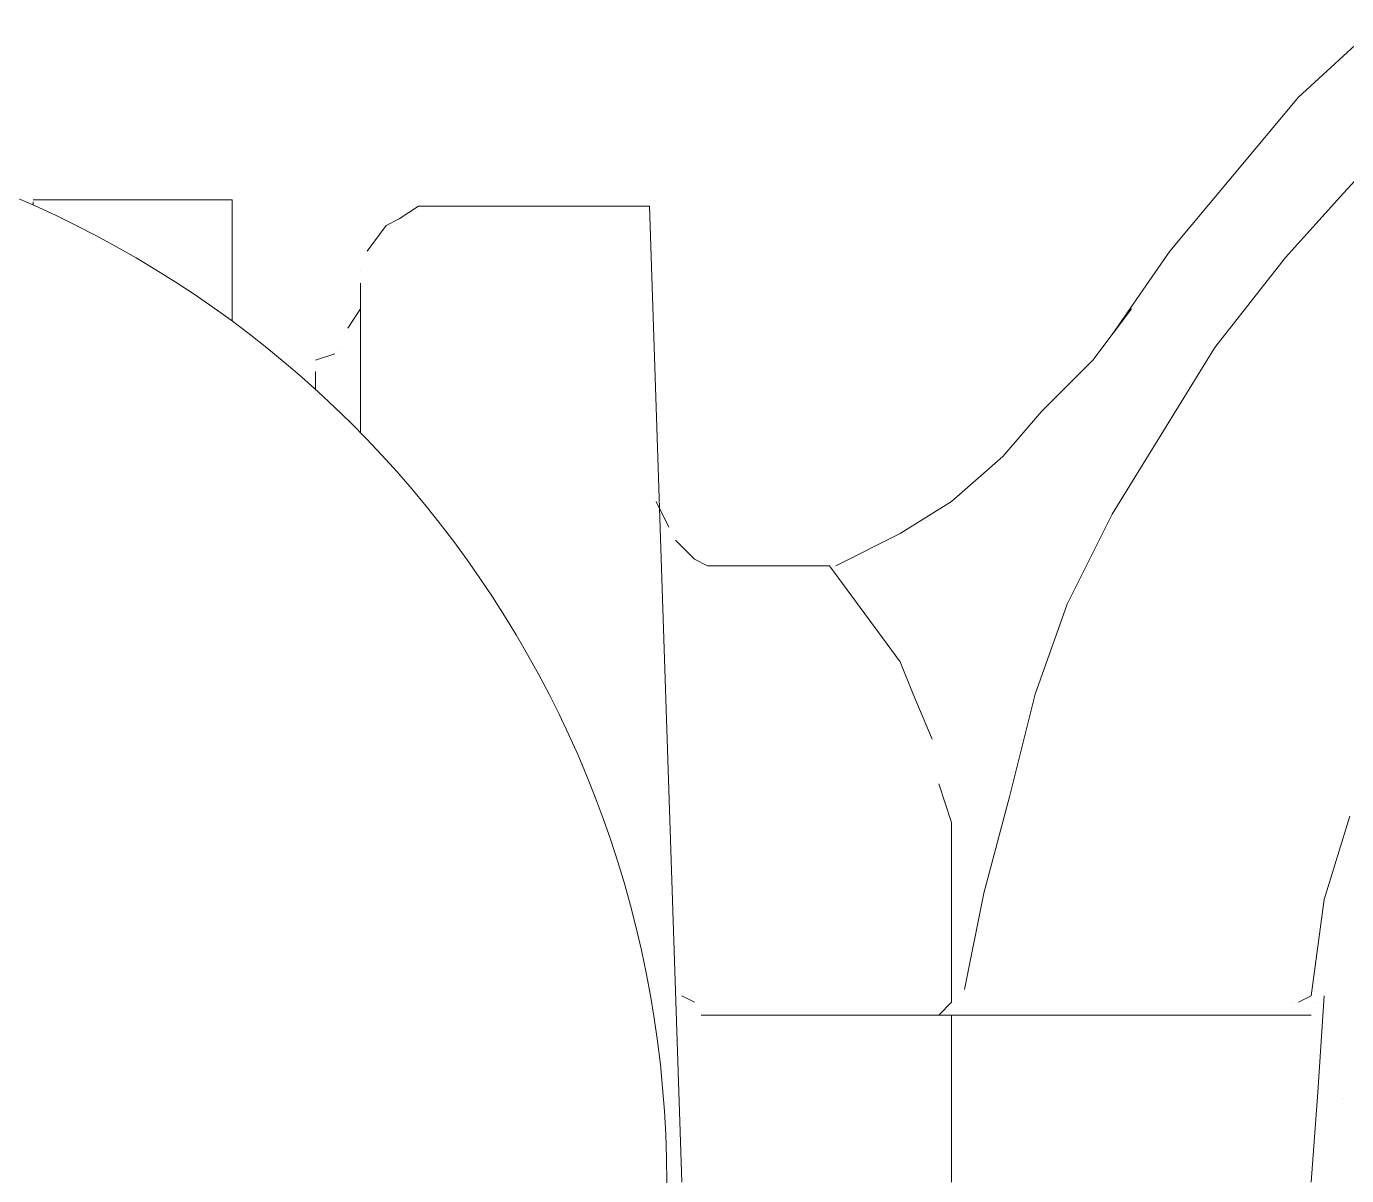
# Model space of a CAD drawing. Header units: millimetres. Extents: x 553474 to 556484, y 6145926 to 6146600.
# Drawn here: x 556202.2574 to 556202.3513, y 6146171.2146 to 6146171.2964 of the extents above; entities that cross this region are included whole.
import ezdxf

# ---------------------------------------------------------------- set-up
doc = ezdxf.new("R2010")
doc.units = ezdxf.units.MM
doc.layers.add('8', color=8, linetype='Continuous', lineweight=0)

msp = doc.modelspace()

# ---------------------------------------------------------------- linework, layer by layer
at = {"layer": '8'}
msp.add_arc((556202.2267512507, 6146171.214147413, 9.79600000000013), 0.0762, 203.307722027194, 156.6922773903731, dxfattribs=at)
for points in [[(556202.3479092508, 6146171.291414213, 9.79600000000013), (556202.3479092508, 6146171.291414213, 9.79600000000013), (556202.3533956488, 6146171.296443413, 9.79600000000013), (556202.3533956488, 6146171.296443413, 9.79600000000013)], [(556202.3433372504, 6146171.285927813, 9.79600000000013), (556202.3433372504, 6146171.285927813, 9.79600000000013), (556202.3479092508, 6146171.291414213, 9.79600000000013), (556202.3479092508, 6146171.291414213, 9.79600000000013)], [(556202.356138852, 6146171.290042613, 9.79600000000013), (556202.356138852, 6146171.290042613, 9.79600000000013), (556202.3511096505, 6146171.284556213, 9.79600000000013), (556202.3511096505, 6146171.284556213, 9.79600000000013)], [(556202.3387652491, 6146171.280441413, 9.79600000000013), (556202.3387652491, 6146171.280441413, 9.79600000000013), (556202.3433372504, 6146171.285927813, 9.79600000000013), (556202.3433372504, 6146171.285927813, 9.79600000000013)], [(556202.3511096505, 6146171.284556213, 9.79600000000013), (556202.3511096505, 6146171.284556213, 9.79600000000013), (556202.3469948503, 6146171.279984212, 9.79600000000013), (556202.3469948503, 6146171.279984212, 9.79600000000013)], [(556202.2720140503, 6146171.284099013, 9.79600000000013), (556202.2720140503, 6146171.284099013, 9.79600000000013), (556202.257840849, 6146171.284099013, 9.79600000000013), (556202.257840849, 6146171.284099013, 9.79600000000013)], [(556202.257840849, 6146171.283716636, 9.79600000000013), (556202.257840849, 6146171.283966323, 9.79600000000013), (556202.257840849, 6146171.284099013, 9.79600000000013), (556202.257840849, 6146171.284099013, 9.79600000000013)], [(556202.2720140503, 6146171.275447649, 9.79600000000013), (556202.2720140503, 6146171.280720158, 9.79600000000013), (556202.2720140503, 6146171.284099013, 9.79600000000013), (556202.2720140503, 6146171.284099013, 9.79600000000013)], [(556202.2852728502, 6146171.283641813, 9.79600000000013), (556202.2852728502, 6146171.283641813, 9.79600000000013), (556202.2839012505, 6146171.282727413, 9.79600000000013), (556202.2839012505, 6146171.282727413, 9.79600000000013)], [(556202.2866444509, 6146171.283641813, 9.79600000000013), (556202.2866444509, 6146171.283641813, 9.79600000000013), (556202.2852728502, 6146171.283641813, 9.79600000000013), (556202.2852728502, 6146171.283641813, 9.79600000000013)], [(556202.3017320507, 6146171.283641813, 9.79600000000013), (556202.3017320507, 6146171.283641813, 9.79600000000013), (556202.2866444509, 6146171.283641813, 9.79600000000013), (556202.2866444509, 6146171.283641813, 9.79600000000013)], [(556202.30401805, 6146171.214147413, 9.79600000000013), (556202.30401805, 6146171.214147413, 9.79600000000013), (556202.3017320507, 6146171.283641813, 9.79600000000013), (556202.3017320507, 6146171.283641813, 9.79600000000013)], [(556202.2839012505, 6146171.282727413, 9.79600000000013), (556202.2839012505, 6146171.282727413, 9.79600000000013), (556202.28298685, 6146171.282270213, 9.79600000000013), (556202.28298685, 6146171.282270213, 9.79600000000013)], [(556202.28298685, 6146171.282270213, 9.79600000000013), (556202.28298685, 6146171.282270213, 9.79600000000013), (556202.2816152503, 6146171.280441413, 9.79600000000013), (556202.2816152503, 6146171.280441413, 9.79600000000013)], [(556202.2816152503, 6146171.280441413, 9.79600000000013), (556202.2816152503, 6146171.280441413, 9.79600000000013), (556202.28115805, 6146171.279069813, 9.79600000000013), (556202.28115805, 6146171.279069813, 9.79600000000013)], [(556202.3387652491, 6146171.280441413, 9.79600000000013), (556202.3387652491, 6146171.280441413, 9.79600000000013), (556202.3346504509, 6146171.274497813, 9.79600000000013), (556202.3346504509, 6146171.274497813, 9.79600000000013)], [(556202.3469948503, 6146171.279984212, 9.79600000000013), (556202.3469948503, 6146171.279984212, 9.79600000000013), (556202.3419656507, 6146171.273583413, 9.79600000000013), (556202.3419656507, 6146171.273583413, 9.79600000000013)], [(556202.28115805, 6146171.279069813, 9.79600000000013), (556202.28115805, 6146171.279069813, 9.79600000000013), (556202.28115805, 6146171.278155413, 9.79600000000013), (556202.28115805, 6146171.278155413, 9.79600000000013)], [(556202.28115805, 6146171.278155413, 9.79600000000013), (556202.28115805, 6146171.278155413, 9.79600000000013), (556202.28115805, 6146171.273861745, 9.79600000000013), (556202.28115805, 6146171.267498516, 9.79600000000013)], [(556202.2720140503, 6146171.276115863, 9.79600000000013), (556202.2720140503, 6146171.276242469, 9.79600000000013), (556202.2720140503, 6146171.276326614, 9.79600000000013), (556202.2720140503, 6146171.276326614, 9.79600000000013)], [(556202.28115805, 6146171.276326614, 9.79600000000013), (556202.28115805, 6146171.276326614, 9.79600000000013), (556202.2802436505, 6146171.274955013, 9.79600000000013), (556202.2802436505, 6146171.274955013, 9.79600000000013)], [(556202.3360220506, 6146171.276326614, 9.79600000000013), (556202.3360220506, 6146171.276326614, 9.79600000000013), (556202.3332788502, 6146171.272669013, 9.79600000000013), (556202.3332788502, 6146171.272669013, 9.79600000000013)], [(556202.2802436505, 6146171.274955013, 9.79600000000013), (556202.2802436505, 6146171.274955013, 9.79600000000013), (556202.2797864503, 6146171.273583413, 9.79600000000013), (556202.2797864503, 6146171.273583413, 9.79600000000013)], [(556202.2793292501, 6146171.273126213, 9.79600000000013), (556202.2793292501, 6146171.273126213, 9.79600000000013), (556202.2779576504, 6146171.272669013, 9.79600000000013), (556202.2779576504, 6146171.272669013, 9.79600000000013)], [(556202.2797864503, 6146171.273583413, 9.79600000000013), (556202.2797864503, 6146171.273583413, 9.79600000000013), (556202.2793292501, 6146171.273126213, 9.79600000000013), (556202.2793292501, 6146171.273126213, 9.79600000000013)], [(556202.3419656507, 6146171.273583413, 9.79600000000013), (556202.3419656507, 6146171.273583413, 9.79600000000013), (556202.3383080508, 6146171.267639813, 9.79600000000013), (556202.3383080508, 6146171.267639813, 9.79600000000013)], [(556202.2779576504, 6146171.27057741, 9.79600000000013), (556202.2779576504, 6146171.271914722, 9.79600000000013), (556202.2779576504, 6146171.272669013, 9.79600000000013), (556202.2779576504, 6146171.272669013, 9.79600000000013)], [(556202.3332788502, 6146171.272669013, 9.79600000000013), (556202.3332788502, 6146171.272669013, 9.79600000000013), (556202.3296212503, 6146171.269011413, 9.79600000000013), (556202.3296212503, 6146171.269011413, 9.79600000000013)], [(556202.3296212503, 6146171.269011413, 9.79600000000013), (556202.3296212503, 6146171.269011413, 9.79600000000013), (556202.3268780517, 6146171.265811013, 9.79600000000013), (556202.3268780517, 6146171.265811013, 9.79600000000013)], [(556202.3383080508, 6146171.267639813, 9.79600000000013), (556202.3383080508, 6146171.267639813, 9.79600000000013), (556202.3346504509, 6146171.261696213, 9.79600000000013), (556202.3346504509, 6146171.261696213, 9.79600000000013)], [(556202.3268780517, 6146171.265811013, 9.79600000000013), (556202.3268780517, 6146171.265811013, 9.79600000000013), (556202.32322045, 6146171.262610613, 9.79600000000013), (556202.32322045, 6146171.262610613, 9.79600000000013)], [(556202.3031036505, 6146171.260781812, 9.79600000000013), (556202.3031036505, 6146171.260781812, 9.79600000000013), (556202.30218925, 6146171.262610613, 9.79600000000013), (556202.30218925, 6146171.262610613, 9.79600000000013)], [(556202.32322045, 6146171.262610613, 9.79600000000013), (556202.32322045, 6146171.262610613, 9.79600000000013), (556202.3195628491, 6146171.260324613, 9.79600000000013), (556202.3195628491, 6146171.260324613, 9.79600000000013)], [(556202.3346504509, 6146171.261696213, 9.79600000000013), (556202.3346504509, 6146171.261696213, 9.79600000000013), (556202.3314500493, 6146171.255295413, 9.79600000000013), (556202.3314500493, 6146171.255295413, 9.79600000000013)], [(556202.3195628491, 6146171.260324613, 9.79600000000013), (556202.3195628491, 6146171.260324613, 9.79600000000013), (556202.3149908506, 6146171.258038613, 9.79600000000013), (556202.3149908506, 6146171.258038613, 9.79600000000013)], [(556202.3049324504, 6146171.258495813, 9.79600000000013), (556202.3049324504, 6146171.258495813, 9.79600000000013), (556202.3035608507, 6146171.259867413, 9.79600000000013), (556202.3035608507, 6146171.259867413, 9.79600000000013)], [(556202.3035608507, 6146171.259867413, 9.79600000000013), (556202.3035608507, 6146171.259867413, 9.79600000000013), (556202.3031036505, 6146171.260781812, 9.79600000000013), (556202.3031036505, 6146171.260781812, 9.79600000000013)], [(556202.3058468518, 6146171.258038613, 9.79600000000013), (556202.3058468518, 6146171.258038613, 9.79600000000013), (556202.3049324504, 6146171.258495813, 9.79600000000013), (556202.3049324504, 6146171.258495813, 9.79600000000013)], [(556202.3076756508, 6146171.258038613, 9.79600000000013), (556202.3076756508, 6146171.258038613, 9.79600000000013), (556202.3058468518, 6146171.258038613, 9.79600000000013), (556202.3058468518, 6146171.258038613, 9.79600000000013)], [(556202.3145336504, 6146171.258038613, 9.79600000000013), (556202.3145336504, 6146171.258038613, 9.79600000000013), (556202.3067612504, 6146171.258038613, 9.79600000000013), (556202.3067612504, 6146171.258038613, 9.79600000000013)], [(556202.3067612504, 6146171.258038613, 9.79600000000013), (556202.3067612504, 6146171.258038613, 9.79600000000013), (556202.3076756508, 6146171.258038613, 9.79600000000013), (556202.3076756508, 6146171.258038613, 9.79600000000013)], [(556202.3195628491, 6146171.251180613, 9.79600000000013), (556202.3195628491, 6146171.251180613, 9.79600000000013), (556202.3145336504, 6146171.258038613, 9.79600000000013), (556202.3145336504, 6146171.258038613, 9.79600000000013)], [(556202.3149908506, 6146171.258038613, 9.79600000000013), (556202.3149908506, 6146171.258038613, 9.79600000000013), (556202.3145336504, 6146171.258038613, 9.79600000000013), (556202.3145336504, 6146171.258038613, 9.79600000000013)], [(556202.3314500493, 6146171.255295413, 9.79600000000013), (556202.3314500493, 6146171.255295413, 9.79600000000013), (556202.32916405, 6146171.248894613, 9.79600000000013), (556202.32916405, 6146171.248894613, 9.79600000000013)], [(556202.3204772505, 6146171.248894613, 9.79600000000013), (556202.3204772505, 6146171.248894613, 9.79600000000013), (556202.3195628491, 6146171.251180613, 9.79600000000013), (556202.3195628491, 6146171.251180613, 9.79600000000013)], [(556202.3218488493, 6146171.245694213, 9.79600000000013), (556202.3218488493, 6146171.245694213, 9.79600000000013), (556202.3204772505, 6146171.248894613, 9.79600000000013), (556202.3204772505, 6146171.248894613, 9.79600000000013)], [(556202.32916405, 6146171.248894613, 9.79600000000013), (556202.32916405, 6146171.248894613, 9.79600000000013), (556202.3273352501, 6146171.241579412, 9.79600000000013), (556202.3273352501, 6146171.241579412, 9.79600000000013)], [(556202.3218488493, 6146171.245694213, 9.79600000000013), (556202.3218488493, 6146171.245694213, 9.79600000000013), (556202.3223060505, 6146171.242493813, 9.79600000000013), (556202.3223060505, 6146171.242493813, 9.79600000000013)], [(556202.3223060505, 6146171.242493813, 9.79600000000013), (556202.3223060505, 6146171.242493813, 9.79600000000013), (556202.32322045, 6146171.239750613, 9.79600000000013), (556202.32322045, 6146171.239750613, 9.79600000000013)], [(556202.3273352501, 6146171.241579412, 9.79600000000013), (556202.3273352501, 6146171.241579412, 9.79600000000013), (556202.3255064501, 6146171.234721413, 9.79600000000013), (556202.3255064501, 6146171.234721413, 9.79600000000013)], [(556202.3497380507, 6146171.234264213, 9.79600000000013), (556202.3497380507, 6146171.234264213, 9.79600000000013), (556202.3515668507, 6146171.240207813, 9.79600000000013), (556202.3515668507, 6146171.240207813, 9.79600000000013)], [(556202.32322045, 6146171.239750613, 9.79600000000013), (556202.32322045, 6146171.239750613, 9.79600000000013), (556202.32322045, 6146171.226949013, 9.79600000000013), (556202.32322045, 6146171.226949013, 9.79600000000013)], [(556202.3255064501, 6146171.234721413, 9.79600000000013), (556202.3255064501, 6146171.234721413, 9.79600000000013), (556202.3241348495, 6146171.227863413, 9.79600000000013), (556202.3241348495, 6146171.227863413, 9.79600000000013)], [(556202.3488236493, 6146171.227406213, 9.79600000000013), (556202.3488236493, 6146171.227406213, 9.79600000000013), (556202.3497380507, 6146171.234264213, 9.79600000000013), (556202.3497380507, 6146171.234264213, 9.79600000000013)], [(556202.3049324504, 6146171.226949013, 9.79600000000013), (556202.3049324504, 6146171.226949013, 9.79600000000013), (556202.30401805, 6146171.227406213, 9.79600000000013), (556202.30401805, 6146171.227406213, 9.79600000000013)], [(556202.30401805, 6146171.227406213, 9.79600000000013), (556202.30401805, 6146171.227406213, 9.79600000000013), (556202.3035608507, 6146171.227863413, 9.79600000000013), (556202.3035608507, 6146171.227863413, 9.79600000000013)], [(556202.3479092508, 6146171.226949013, 9.79600000000013), (556202.3479092508, 6146171.226949013, 9.79600000000013), (556202.3488236493, 6146171.227406213, 9.79600000000013), (556202.3488236493, 6146171.227406213, 9.79600000000013)], [(556202.3492808505, 6146171.220548213, 9.79600000000013), (556202.3492808505, 6146171.220548213, 9.79600000000013), (556202.3497380507, 6146171.227406213, 9.79600000000013), (556202.3497380507, 6146171.227406213, 9.79600000000013)], [(556202.3497380507, 6146171.227406213, 9.79600000000013), (556202.3497380507, 6146171.227406213, 9.79600000000013), (556202.3497380507, 6146171.226949013, 9.79600000000013), (556202.3497380507, 6146171.226949013, 9.79600000000013)], [(556202.3223060505, 6146171.226034613, 9.79600000000013), (556202.3223060505, 6146171.226034613, 9.79600000000013), (556202.32322045, 6146171.226949013, 9.79600000000013), (556202.32322045, 6146171.226949013, 9.79600000000013)], [(556202.32322045, 6146171.226949013, 9.79600000000013), (556202.32322045, 6146171.226949013, 9.79600000000013), (556202.3236776502, 6146171.226949013, 9.79600000000013), (556202.3236776502, 6146171.226949013, 9.79600000000013)], [(556202.3236776502, 6146171.226949013, 9.79600000000013), (556202.3236776502, 6146171.226949013, 9.79600000000013), (556202.3241348495, 6146171.227863413, 9.79600000000013), (556202.3241348495, 6146171.227863413, 9.79600000000013)], [(556202.3474520505, 6146171.226949013, 9.79600000000013), (556202.3474520505, 6146171.226949013, 9.79600000000013), (556202.3479092508, 6146171.226949013, 9.79600000000013), (556202.3479092508, 6146171.226949013, 9.79600000000013)], [(556202.3492808505, 6146171.226949013, 9.79600000000013), (556202.3492808505, 6146171.226949013, 9.79600000000013), (556202.3488236493, 6146171.226034613, 9.79600000000013), (556202.3488236493, 6146171.226034613, 9.79600000000013)], [(556202.3497380507, 6146171.226949013, 9.79600000000013), (556202.3497380507, 6146171.226949013, 9.79600000000013), (556202.3492808505, 6146171.226949013, 9.79600000000013), (556202.3492808505, 6146171.226949013, 9.79600000000013)], [(556202.3488236493, 6146171.226034613, 9.79600000000013), (556202.3488236493, 6146171.226034613, 9.79600000000013), (556202.3053896506, 6146171.226034613, 9.79600000000013), (556202.3053896506, 6146171.226034613, 9.79600000000013)], [(556202.3053896506, 6146171.226034613, 9.79600000000013), (556202.3053896506, 6146171.226034613, 9.79600000000013), (556202.3049324504, 6146171.226949013, 9.79600000000013), (556202.3049324504, 6146171.226949013, 9.79600000000013)], [(556202.32322045, 6146171.226034613, 9.79600000000013), (556202.32322045, 6146171.226034613, 9.79600000000013), (556202.32322045, 6146171.214147413, 9.79600000000013), (556202.32322045, 6146171.214147413, 9.79600000000013)], [(556202.3469948503, 6146171.226034613, 9.79600000000013), (556202.3469948503, 6146171.226034613, 9.79600000000013), (556202.3474520505, 6146171.226949013, 9.79600000000013), (556202.3474520505, 6146171.226949013, 9.79600000000013)], [(556202.3488236493, 6146171.214147413, 9.79600000000013), (556202.3488236493, 6146171.214147413, 9.79600000000013), (556202.3492808505, 6146171.220548213, 9.79600000000013), (556202.3492808505, 6146171.220548213, 9.79600000000013)], [(556202.3511096505, 6146171.220091013, 9.79600000000013), (556202.3511096505, 6146171.220091013, 9.79600000000013), (556202.3515668507, 6146171.226034613, 9.79600000000013), (556202.3515668507, 6146171.226034613, 9.79600000000013)]]:
    msp.add_open_spline(points, degree=3, dxfattribs=at)

doc.saveas('drawing.dxf')
